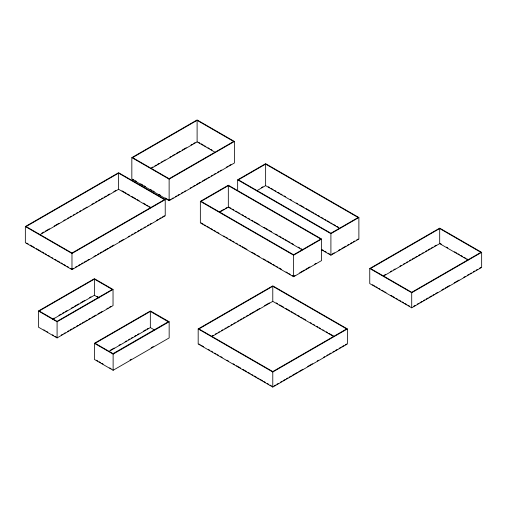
<?xml version="1.0" encoding="UTF-8"?>
<svg xmlns="http://www.w3.org/2000/svg" width="507" height="507" viewBox="0 0 507 507"><rect width="100%" height="100%" fill="white"/><g stroke="black" fill="none" stroke-linecap="round" stroke-linejoin="round"><path stroke-width="0.76" d="M131.833 157.614L197.109 119.931L234.405 141.466L234.405 163L169.129 200.683L131.833 179.148L131.833 157.614L169.129 179.148L234.405 141.466M197.109 120.355L132.574 157.614L169.129 178.718L233.664 141.466L197.109 120.355L197.109 141.897L150.915 168.565M25.35 226.547L118.6 172.71L165.231 199.625L165.231 215.779L71.975 269.616L25.35 242.701L25.35 226.547L71.975 253.468L165.231 199.625M118.6 173.141L26.098 226.547L71.975 253.037L164.483 199.625L118.6 173.141L118.6 189.288L39.8 234.785M151.549 167.766L152.911 166.98M154.946 165.802L156.308 165.016M157.671 164.23L159.027 163.45M161.068 162.272L162.43 161.486M163.786 160.7L165.149 159.914M169.908 157.164L171.265 156.384M172.627 155.598L174.668 154.42M176.03 153.634L180.105 151.276M182.146 150.097L186.227 147.746M190.987 144.996L192.349 144.21M193.706 143.424L195.068 142.644M41.808 233.195L43.862 232.01M45.237 231.217L49.35 228.841M54.148 226.071L58.945 223.302M63.749 220.532L65.118 219.74M67.178 218.549L68.546 217.757M69.922 216.964L71.291 216.172M73.35 214.987L74.719 214.195M76.088 213.403L77.463 212.61M79.517 211.425L80.892 210.633M82.945 209.442L84.32 208.656M85.689 207.864L87.058 207.071M91.862 204.296L93.915 203.111M95.291 202.318L96.66 201.526M98.035 200.734L100.088 199.549M101.463 198.757L102.832 197.964M104.201 197.172L106.261 195.987M107.63 195.195L109.689 194.004M113.802 191.633L115.862 190.442M170.491 199.473L169.129 200.252L165.067 197.907M171.848 198.687L173.204 197.901M175.245 196.729L176.601 195.943M177.963 195.157L179.32 194.371M181.36 193.199L182.716 192.413M184.073 191.627L185.435 190.841M190.188 188.097L191.545 187.311M192.907 186.532L194.942 185.353M196.304 184.567L200.379 182.216M202.413 181.037L206.488 178.686M207.851 177.9L209.207 177.114M211.248 175.942L212.604 175.156M213.96 174.37L215.323 173.59M217.357 172.412L218.72 171.626M220.076 170.84L221.432 170.06M226.192 167.31L227.548 166.53M228.904 165.745L230.945 164.566M73.344 268.393L71.975 269.185L70.606 268.393M75.404 267.208L76.772 266.416M78.141 265.624L80.201 264.439M81.57 263.646L82.939 262.854M84.308 262.068L86.367 260.877M87.736 260.085L89.105 259.299M93.903 256.529L95.956 255.338M97.331 254.552L98.7 253.76M100.069 252.968L102.129 251.783M103.498 250.99L108.295 248.221M109.664 247.429L113.777 245.052M119.259 241.89L123.366 239.513M128.163 236.744L129.538 235.958M131.592 234.766L132.961 233.974M134.33 233.188L135.705 232.396M137.758 231.205L139.127 230.419M140.496 229.627L141.871 228.834M143.925 227.649L145.294 226.857M147.353 225.672L148.722 224.88M150.091 224.088L151.46 223.295M156.257 220.526L158.317 219.341M159.686 218.549L161.055 217.757M162.424 216.964L164.483 215.779M200.354 201.368L228.327 185.213L321.584 239.05L321.584 260.585L293.604 276.74L200.354 222.903L200.354 201.368L293.604 255.205L321.584 239.05M237.656 190.594L237.656 179.827L265.63 163.679L358.88 217.516L358.88 239.05L330.906 255.205L321.305 249.659M228.327 185.644L201.102 201.368L293.604 254.774L320.836 239.05L228.327 185.644L228.327 207.179L302.337 249.907M265.63 164.11L238.398 179.827L330.906 233.239L358.138 217.516L265.63 164.11L265.63 185.644L339.633 228.372M38.437 311L94.391 278.698L113.036 289.465L113.036 305.613L57.088 337.916L38.437 327.148L38.437 311L57.088 321.768L113.036 289.465M94.391 279.123L39.185 311L57.088 321.337L112.294 289.465L94.391 279.123L94.391 295.277L52.817 319.277M219.461 211.869L224.233 209.112M225.602 208.326L226.965 207.534M261.536 187.577L262.899 186.791M219.48 212.287L228.327 207.179M256.783 190.752L265.63 185.644M52.766 318.878L54.129 318.092M58.907 315.329L60.954 314.15M62.317 313.364L63.686 312.572M65.048 311.786L67.095 310.607M71.189 308.243L73.236 307.058M74.599 306.272L78.693 303.908M80.74 302.723L84.834 300.359M89.612 297.603L90.975 296.817M61.176 335.127L62.538 334.341M63.901 333.549L65.264 332.763M67.311 331.584L68.673 330.798M70.036 330.013L72.083 328.828M73.445 328.042L74.808 327.256M76.17 326.47L78.217 325.291M79.58 324.499L80.943 323.713M82.305 322.927L84.352 321.749M85.715 320.963L87.077 320.171M88.44 319.385L90.48 318.206M91.849 317.42L95.937 315.056M97.978 313.877L102.072 311.52M106.838 308.763L108.206 307.977M109.569 307.191L110.932 306.399M94.391 343.302L150.421 310.949L169.161 321.768L169.161 337.922L113.124 370.275L94.391 359.45L94.391 343.302L113.124 354.12L169.161 321.768M150.338 311.431L95.132 343.302L113.036 353.639L168.242 321.768L150.338 311.431L150.338 327.579L108.764 351.585M110.108 350.381L114.202 348.011M118.987 345.248L120.355 344.462M125.14 341.699L126.503 340.913M128.556 339.728L129.919 338.936M131.288 338.15L132.657 337.358M134.704 336.179L136.072 335.387M137.435 334.601L138.804 333.809M143.589 331.046L145.636 329.867M147.005 329.075L148.374 328.289M237.656 179.827L330.906 233.67L358.88 217.516M130.077 359.951L131.44 359.165M151.206 347.758L153.247 346.573M198.18 328.929L272.779 285.853L347.384 328.929L347.384 344L272.779 387.069L198.18 344L198.18 328.929L272.779 371.999L347.384 328.929M272.779 286.284L198.921 328.929L272.779 371.568L346.636 328.929L272.779 286.284L272.779 301.361L333.644 336.502M294.966 275.523L293.604 276.309L292.235 275.516M299.732 272.772L304.498 270.022M305.86 269.236L309.942 266.878M314.708 264.122L316.07 263.336M332.269 253.988L334.309 252.809M338.397 250.452L340.438 249.273M341.8 248.487L345.882 246.129M347.244 245.337L348.607 244.551M350.648 243.373L352.01 242.587M353.373 241.801L354.735 241.015M356.776 239.836L358.138 239.05M211.869 336.097L213.238 335.311M215.291 334.126L216.66 333.333M218.029 332.541L219.398 331.749M221.451 330.564L222.82 329.778M224.874 328.593L226.236 327.801M227.605 327.009L228.974 326.223M231.027 325.031L232.396 324.246M233.765 323.453L235.134 322.661M237.187 321.476L238.556 320.69M239.925 319.898L241.978 318.713M243.347 317.921L244.716 317.129M246.085 316.343L248.138 315.158M249.507 314.365L254.299 311.602M255.667 310.81L259.774 308.44M264.565 305.67L269.356 302.907M211.92 336.502L272.779 301.361M369.749 268.507L439.689 228.131L481.65 252.359L481.65 267.43L411.709 307.812L369.749 283.584L369.749 268.507L411.709 292.735L481.65 252.359M439.689 228.562L370.497 268.507L411.709 292.305L480.902 252.359L439.689 228.562L439.689 243.639L383.507 276.068M384.148 275.269L385.516 274.477M390.32 271.708L391.689 270.915M393.749 269.73L395.118 268.938M399.915 266.169L401.291 265.376M403.344 264.185L404.719 263.393M406.088 262.601L407.457 261.808M409.517 260.623L410.885 259.831M412.261 259.039L414.314 257.854M415.689 257.062L417.058 256.269M418.433 255.477L420.487 254.292M421.862 253.5L423.231 252.708M425.284 251.516L426.66 250.724M428.028 249.932L430.088 248.747M431.457 247.955L432.832 247.163M434.201 246.37L436.261 245.185M274.148 385.852L275.516 385.06M276.885 384.274L278.248 383.482M280.301 382.297L281.67 381.511M283.039 380.719L285.086 379.534M286.455 378.748L287.824 377.956M289.193 377.164L291.246 375.979M292.609 375.193L297.4 372.43M298.769 371.637L302.869 369.267M307.654 366.504L312.445 363.741M317.23 360.978L318.599 360.192M323.384 357.422L324.753 356.636M326.806 355.451L328.168 354.659M329.537 353.873L330.906 353.081M332.96 351.896L334.328 351.11M335.691 350.318L337.06 349.526M339.113 348.347L340.482 347.555M341.851 346.763L343.898 345.578M345.267 344.792L346.636 344M413.769 306.196L415.138 305.404M417.191 304.219L418.56 303.427M419.929 302.635L421.989 301.45M423.358 300.657L424.727 299.865M426.095 299.073L428.155 297.888M429.524 297.096L431.577 295.911M432.946 295.118L434.322 294.326M435.69 293.54L437.744 292.349M441.857 289.979L443.91 288.794M445.279 288.001L449.392 285.625M454.183 282.855L458.981 280.092M463.778 277.323L465.147 276.53M467.201 275.345L468.569 274.553M469.945 273.761L471.314 272.969M473.367 271.784L474.736 270.992M476.111 270.199L477.48 269.407M479.533 268.222L480.902 267.43M440.361 243.594L441.717 244.38M446.458 247.112L447.808 247.891M454.576 251.802L456.604 252.974M457.96 253.754L459.317 254.539M460.667 255.319L462.701 256.491M464.051 257.271L465.407 258.057M466.757 258.836L468.113 259.616M439.689 243.639L468.069 260.021M198.465 142.245L199.821 143.031M201.178 143.811L203.212 144.989M204.568 145.769L205.924 146.555M207.959 147.727L209.315 148.513M210.671 149.292L212.027 150.078M197.109 141.897L215.386 152.449M268.374 186.798L269.743 187.59M271.118 188.382L273.172 189.567M274.547 190.359L275.916 191.152M277.975 192.337L279.344 193.129M280.713 193.921L282.088 194.713M284.142 195.905L285.517 196.691M290.315 199.466L291.683 200.259M296.487 203.028L297.856 203.82M299.916 205.005L304.029 207.382M306.082 208.567L310.202 210.944M311.571 211.736L313.63 212.927M314.999 213.713L316.368 214.505M317.743 215.298L319.797 216.489M321.172 217.281L323.225 218.466M324.6 219.258L325.969 220.051M327.338 220.843L329.398 222.028M330.767 222.82L332.142 223.612M333.511 224.405L335.571 225.59M336.94 226.382L338.315 227.174M321.996 249.628L323.371 250.42M324.74 251.212L326.109 252.004M328.168 253.189L329.537 253.982M372.518 284.757L374.546 285.923M375.896 286.702L377.252 287.488M378.602 288.268L379.952 289.047M381.98 290.213L383.33 290.999M384.68 291.779L386.036 292.558M390.764 295.289L394.82 297.628M396.17 298.408L397.52 299.187M398.87 299.967L400.898 301.139M402.254 301.918L403.604 302.698M404.954 303.478L406.982 304.65M408.331 305.429L409.681 306.209M229.012 207.148L231.072 208.333M232.44 209.125L233.816 209.917M235.869 211.102L237.244 211.894M238.613 212.687L239.988 213.479M242.042 214.664L243.417 215.456M244.786 216.248L246.155 217.04M248.215 218.232L249.583 219.018M251.643 220.209L253.012 221.001M254.387 221.793L259.185 224.563M263.982 227.332L268.102 229.709M269.471 230.501L271.53 231.686M275.643 234.063L277.697 235.254M279.072 236.04L281.125 237.232M282.5 238.024L283.869 238.816M285.238 239.608L287.298 240.793M288.667 241.585L290.042 242.378M291.411 243.17L293.471 244.355M298.268 247.131L299.637 247.917M301.012 248.709L302.381 249.501M132.574 179.148L133.93 179.934M135.287 180.714L136.637 181.493M140.699 183.838L142.727 185.011M144.083 185.796L145.439 186.576M150.173 189.314L151.53 190.093M152.886 190.873L154.236 191.659M158.976 194.39L160.332 195.176M201.102 222.903L203.155 224.088M204.524 224.88L205.899 225.672M207.268 226.458L209.321 227.649M210.69 228.442L212.75 229.627M214.119 230.419L215.488 231.211M216.863 231.997L218.916 233.188M223.714 235.958L225.083 236.75M226.452 237.536L227.827 238.328M229.88 239.513L231.249 240.305M232.618 241.098L233.993 241.89M236.047 243.075L237.415 243.867M239.475 245.052L240.844 245.844M242.213 246.636L247.01 249.406M251.808 252.175L255.921 254.552M257.29 255.338L259.343 256.529M263.456 258.9L265.51 260.091M266.885 260.877L271.676 263.646M273.051 264.439L275.105 265.624M276.473 266.416L277.849 267.208M279.218 268L281.271 269.185M286.068 271.955L287.437 272.747M288.806 273.539L290.181 274.331M122.029 190.841L126.142 193.211M127.517 194.004L129.57 195.195M131.63 196.38L135.743 198.757M137.118 199.549L139.172 200.734M143.285 203.111L145.344 204.296M146.713 205.088L148.088 205.88M149.457 206.672L150.826 207.464M118.6 189.288L150.788 207.87M276.201 302.907L277.57 303.699M279.623 304.884L283.73 307.255M285.783 308.44L289.89 310.81M291.259 311.602L293.312 312.787M294.681 313.573L296.05 314.365M297.419 315.158L299.472 316.343M300.841 317.129L302.21 317.921M303.579 318.713L305.632 319.898M310.423 322.661L311.792 323.453M313.161 324.246L314.53 325.031M316.583 326.223L317.952 327.009M319.321 327.801L320.69 328.593M322.744 329.778L324.112 330.564M326.166 331.749L327.535 332.541M328.904 333.333L333.695 336.097M26.782 243.094L28.151 243.886M30.205 245.071L34.311 247.441M36.365 248.626L40.478 251.003M41.847 251.789L43.9 252.98M45.269 253.766L46.638 254.558M48.007 255.351L50.066 256.536M51.435 257.328L52.804 258.114M54.857 259.305L56.226 260.091M57.595 260.883L59.649 262.068M61.017 262.86L62.386 263.653M63.762 264.445L65.815 265.63M67.184 266.422L68.553 267.208M198.921 344L200.29 344.792M201.659 345.578L203.713 346.763M208.497 349.526L209.866 350.318M211.235 351.11L212.604 351.896M214.651 353.081L216.02 353.873M217.389 354.659L218.758 355.451M220.805 356.636L222.174 357.422M226.965 360.192L228.327 360.978M233.119 363.741L234.481 364.533M236.535 365.718L240.641 368.082M242.688 369.267L246.795 371.637M248.164 372.43L250.211 373.615M251.58 374.4L252.949 375.193M254.318 375.979L256.365 377.164M257.733 377.956L259.102 378.748M260.471 379.534L262.525 380.719M263.887 381.511L265.256 382.297M267.309 383.482L268.678 384.274M270.047 385.06L271.41 385.852M97.052 296.386L98.383 297.153M94.391 295.277L99.03 297.958M150.338 327.579L154.318 329.88M43.824 329.829L45.148 330.596M46.479 331.363L47.804 332.129M52.443 334.804L53.774 335.571M55.098 336.337L56.423 337.104M96.463 360.217L97.788 360.984M99.112 361.751L100.437 362.518M101.768 363.285L103.092 364.045M109.721 367.873L111.052 368.64M411.709 292.735L411.709 307.812M330.906 233.67L330.906 255.205M293.604 255.205L293.604 276.74M272.779 371.999L272.779 387.069M169.129 179.148L169.129 200.683M113.124 354.12L113.124 370.275M71.975 253.468L71.975 269.616M57.088 321.768L57.088 337.916"/></g></svg>
